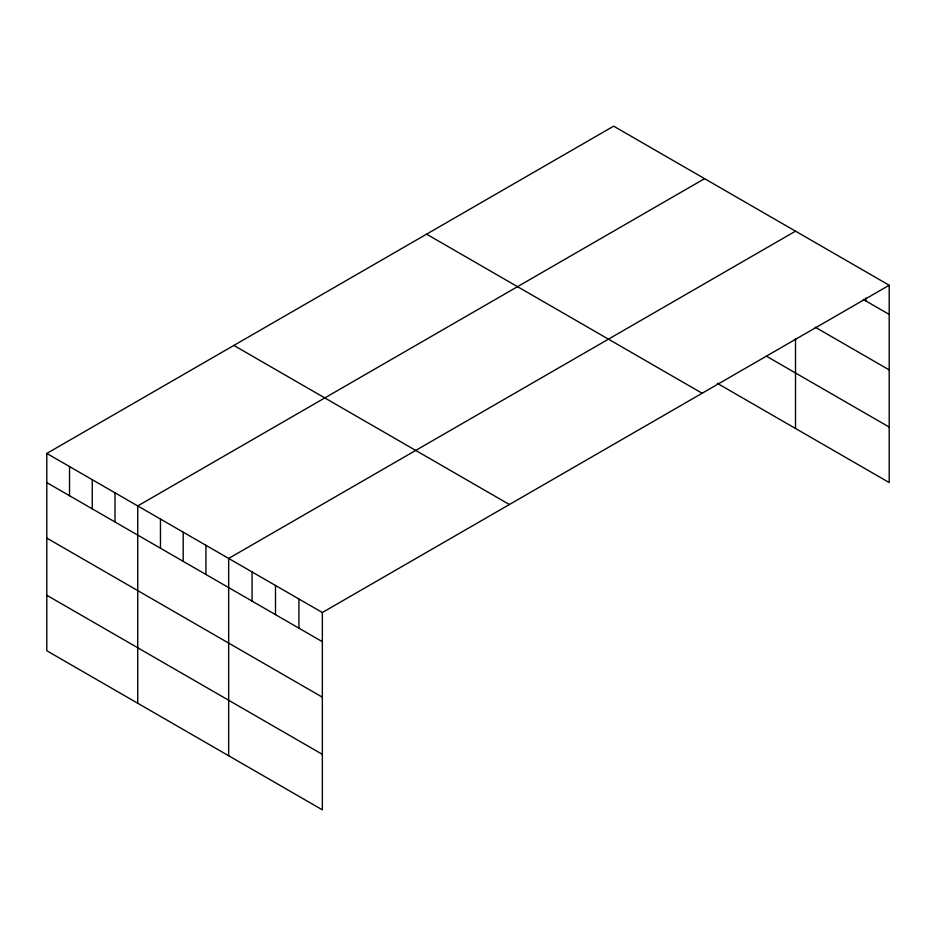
<?xml version="1.0" encoding="UTF-8"?>
<svg xmlns="http://www.w3.org/2000/svg" width="936" height="936" viewBox="0 0 936 936"><rect width="100%" height="100%" fill="white"/><g stroke="black" fill="none" stroke-linecap="round" stroke-linejoin="round"><path stroke-width="1.4" d="M46.8 453.433L322.347 612.518L322.347 809.839L46.8 650.754L46.8 453.433L613.653 126.161L889.2 285.246L889.2 482.566L717.21 383.269M704.586 178.659L137.732 505.931L137.732 703.252M795.518 231.157L228.665 558.429L228.665 755.75M322.347 612.518L889.2 285.246M863.308 299.473L889.2 314.426M815.233 327.202L889.2 369.907M766.467 356.218L889.2 427.073M426.594 234.164L702.14 393.249M233.86 345.431L509.406 504.516M46.8 482.602L322.347 641.687M46.8 538.095L322.347 697.18M46.8 595.261L322.347 754.346M865.777 297.987L865.777 300.901M795.518 338.692L795.518 428.477M298.923 598.993L298.923 628.173M275.5 585.468L275.5 614.648M252.076 571.954L252.076 601.123M205.932 545.302L205.932 574.482M183.199 532.186L183.199 561.354M160.465 519.059L160.465 548.227M114.999 492.804L114.999 521.984M92.266 479.677L92.266 508.856M69.533 466.561L69.533 495.729"/></g></svg>
